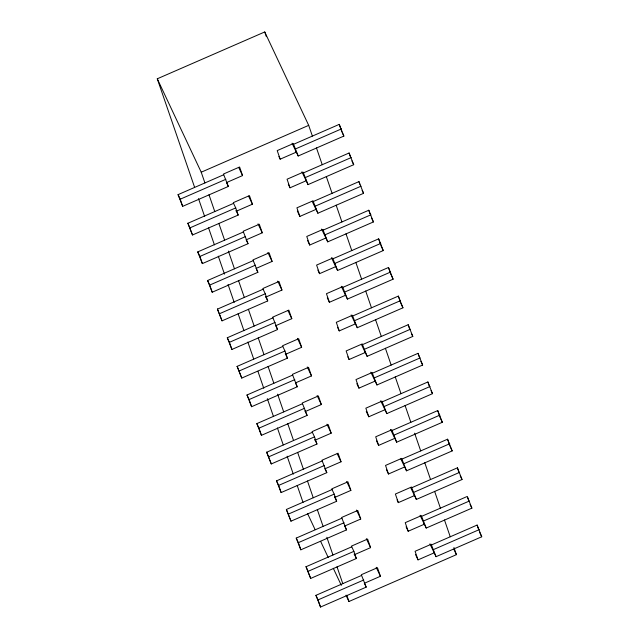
<?xml version="1.0" encoding="UTF-8"?>
<svg xmlns="http://www.w3.org/2000/svg" width="639" height="639" viewBox="0 0 639 639"><rect width="100%" height="100%" fill="white"/><g stroke="black" fill="none" stroke-linecap="round" stroke-linejoin="round"><path stroke-width="0.96" d="M194.607 187.307L157.274 78.797L264.738 31.95L308.693 125.356L312.383 136.083M204.919 182.938L201.229 172.203L308.693 125.356M223.73 174.735L228.331 186.452L182.658 206.357L178.057 194.647L223.73 174.735L223.482 174.024L239.601 166.995L242.556 175.581L226.438 182.61M298.189 155.996L293.581 144.286L339.253 124.373L343.862 136.083L298.189 155.996L296.041 151.443L296.288 152.154L280.17 159.183L278.9 156.491M182.658 206.357L180.198 199.208L225.871 179.295M295.721 148.839L341.394 128.926M187.906 223.267L233.578 203.362L233.331 202.643L249.45 195.614L252.405 204.2L236.286 211.229L236.039 210.511L238.179 215.071L192.507 234.984L187.906 223.267L192.507 234.984M308.03 184.615L303.429 172.905L349.102 152.993L353.702 164.702L308.03 184.615L301.92 171.811M190.047 227.827L235.719 207.915L233.578 203.362M305.57 177.458L351.242 157.553M288.325 184.216L290.018 187.802L306.137 180.773L305.889 180.062M243.419 231.981L248.028 243.691L202.355 263.603L197.747 251.894L243.419 231.981L243.179 231.262L259.298 224.233L262.254 232.82L246.135 239.849M317.879 213.234L313.278 201.525L358.95 181.612L363.551 193.329L317.879 213.234L315.738 208.681L315.986 209.4L299.867 216.421L297.335 211.046M202.355 263.603L199.895 256.447L245.568 236.534M315.418 206.085L361.091 186.173M253.268 260.6L257.876 272.31L212.204 292.223L207.595 280.513L253.268 260.6L253.028 259.881L269.147 252.852L272.094 261.439L255.975 268.468M327.727 241.862L323.126 230.144L368.799 210.231L373.4 221.949L327.727 241.862L321.609 229.05M212.204 292.223L209.744 285.066L255.416 265.153M325.267 234.705L370.939 214.792M307.599 240.56L309.707 245.049L325.834 238.02L325.586 237.301M217.444 309.132L263.116 289.219L262.869 288.501L278.987 281.479L281.943 290.066L265.824 297.087L265.576 296.376L267.725 300.929L222.052 320.842L217.444 309.132L222.052 320.842M337.576 270.481L332.967 258.771L378.639 238.858L383.248 250.568L337.576 270.481L335.435 265.92L335.675 266.639L319.556 273.668L317.871 270.081M219.592 313.685L265.265 293.772L263.116 289.219M335.116 263.324L380.788 243.411M272.965 317.839L277.574 329.548L231.901 349.461L227.292 337.751L272.965 317.839L272.717 317.128L288.836 310.099L291.791 318.685L275.673 325.714M347.424 299.1L342.816 287.39L388.488 267.477L393.097 279.187L347.424 299.1L345.276 294.539L345.523 295.258L329.404 302.287L327.296 297.806M231.901 349.461L229.433 342.312L275.105 322.399M344.964 291.943L390.637 272.03M237.141 366.371L282.813 346.458L282.566 345.747L298.685 338.718L301.64 347.304L285.521 354.333L285.274 353.615L287.422 358.175L241.75 378.08L237.141 366.371L241.75 378.08M357.273 327.719L352.664 316.009L398.337 296.097L402.945 307.806L357.273 327.719L351.154 314.915M239.282 370.932L284.954 351.019L282.813 346.458M354.813 320.562L400.485 300.649M337.568 327.32L339.253 330.906L355.372 323.877L355.124 323.166M292.662 375.085L297.263 386.795L251.59 406.708L246.989 394.99L292.662 375.085L292.414 374.366L308.533 367.337L311.489 375.924L295.37 382.953M367.121 356.338L362.513 344.629L408.185 324.716L412.794 336.426L367.121 356.338L364.973 351.785L365.22 352.496L349.102 359.525L347.832 356.834M251.59 406.708L249.13 399.551L294.803 379.638M364.653 349.182L410.326 329.277M302.511 403.704L307.111 415.414L261.439 435.327L256.838 423.617L302.511 403.704L302.263 402.985L318.382 395.956L321.337 404.543L305.218 411.572M376.962 384.958L372.361 373.248L418.034 353.335L422.635 365.053L376.962 384.958L374.821 380.405L375.069 381.124L358.95 388.145L356.842 383.664M261.439 435.327L258.979 428.17L304.651 408.257M374.502 377.809L420.174 357.896M266.687 452.236L312.359 432.323L312.112 431.605L328.23 424.584L331.186 433.17L315.067 440.191L314.819 439.48L316.96 444.033L271.287 463.946L266.687 452.236L271.287 463.946M386.811 413.585L382.21 401.867L427.882 381.962L432.483 393.672L386.811 413.585L380.692 400.773M268.827 456.789L314.5 436.876L312.359 432.323M384.351 406.428L430.023 386.515M366.267 411.388L368.799 416.772L384.918 409.743L384.67 409.024M322.2 460.943L326.809 472.652L281.136 492.565L276.527 480.855L322.2 460.943L321.96 460.232L338.079 453.203L341.034 461.789L324.908 468.818M396.659 442.204L392.058 430.494L437.731 410.581L442.332 422.291L396.659 442.204L394.519 437.643L394.766 438.362L378.639 445.391L376.531 440.91M281.136 492.565L278.676 485.408L324.348 465.504M394.199 435.047L439.872 415.134M286.376 509.475L332.048 489.562L331.801 488.851L347.928 481.822L350.875 490.409L334.756 497.438L334.509 496.719L336.657 501.28L290.985 521.184L286.376 509.475L290.985 521.184M406.508 470.823L401.899 459.114L447.572 439.201L452.18 450.91L406.508 470.823L400.813 458.914M288.524 514.036L334.197 494.123L332.048 489.562M404.048 463.666L449.72 443.754M386.379 469.529L388.488 474.01L404.607 466.981L404.367 466.27M341.897 518.189L346.506 529.899L300.833 549.812L296.224 538.094L341.897 518.189L341.649 517.47L357.768 510.441L360.723 519.028L344.605 526.057M416.356 499.442L411.748 487.733L457.42 467.82L462.029 479.53L416.356 499.442L414.208 494.89L414.455 495.6L398.337 502.629L397.075 499.938M300.833 549.812L298.373 542.655L344.046 522.742M413.896 492.286L459.569 472.381M306.073 566.721L351.746 546.808L351.498 546.089L367.617 539.06L370.572 547.647L354.453 554.676L354.206 553.965L356.354 558.518L310.682 578.431L306.073 566.721L310.682 578.431M426.205 528.062L421.596 516.352L467.269 496.439L471.878 508.157L426.205 528.062L424.056 523.509L424.304 524.228L408.185 531.249L406.077 526.768M308.214 571.274L353.886 551.361L351.746 546.808M423.745 520.913L469.417 501M361.594 575.427L366.195 587.137L320.522 607.05L315.922 595.34L361.594 575.427L361.347 574.709L377.465 567.688L380.421 576.274L364.302 583.295M436.054 556.689L431.445 544.971L477.117 525.066L481.726 536.776L436.054 556.689L429.935 543.877M320.522 607.05L318.062 599.893L363.735 579.98M433.585 549.532L479.258 529.619M415.502 554.492L418.034 559.876L434.153 552.847L433.905 552.128M345.987 595.229L348.942 601.515L456.406 554.66L453.946 547.511M342.073 132.289L343.862 136.083M351.921 160.908L353.702 164.702M362.121 190.286L363.551 193.329M371.61 218.147L373.4 221.949M381.108 246.007L383.248 250.568M391.308 275.393L393.097 279.187M400.797 303.253L402.945 307.806M411.364 333.39L412.794 336.426M420.853 361.251L422.635 365.053M431.053 390.637L432.483 393.672M440.543 418.497L442.332 422.291M450.04 446.357L452.18 450.91M460.24 475.736L462.029 479.53M470.088 504.355L471.878 508.157M479.577 532.215L481.726 536.776M292.071 143.184L296.288 152.154M312.183 201.325L315.986 209.4M331.457 257.669L335.675 266.639M341.306 286.288L345.523 295.258M361.426 344.429L365.22 352.496M370.852 372.154L375.069 381.124M453.874 549.276L456.406 554.66M390.541 429.392L394.766 438.362M410.661 487.533L414.455 495.6M420.087 515.258L424.304 524.228M238.754 167.514L242.556 175.581M248.603 196.133L252.405 204.2M258.028 223.858L262.254 232.82M267.877 252.477L272.094 261.439M277.725 281.096L281.943 290.066M287.997 310.61L291.791 318.685M226.549 182.65L228.331 186.452M297.423 338.335L301.64 347.304M307.271 366.962L311.489 375.924M246.239 239.897L248.028 243.691M317.12 395.581L321.337 404.543M256.447 269.275L257.876 272.31M326.96 424.2L331.186 433.17M337.232 453.714L341.034 461.789M275.784 325.754L277.574 329.548M157.274 78.797L201.229 172.203M346.657 481.439L350.875 490.409M356.506 510.058L360.723 519.028M295.482 383.001L297.263 386.795M366.355 538.685L370.572 547.647M304.971 410.861L307.111 415.414M376.203 567.304L380.421 576.274M325.019 468.858L326.809 472.652M344.717 526.097L346.506 529.899M364.414 583.343L366.195 587.137M178.057 194.647L180.198 199.208M197.747 251.894L199.895 256.447M207.595 280.513L209.744 285.066M227.292 337.751L229.433 342.312M307.527 513.5L315.131 529.667M320.626 541.345L328.23 557.504M333.302 568.287L341.338 585.348M246.989 394.99L249.13 399.551M256.838 423.617L258.979 428.17M276.527 480.855L278.676 485.408M296.224 538.094L298.373 542.655M315.922 595.34L318.062 599.893M339.253 124.373L341.713 131.53M349.102 152.993L350.332 156.571M358.95 181.612L359.869 184.296M368.799 210.231L370.029 213.809M378.639 238.858L380.796 245.112M388.488 267.477L390.948 274.634M398.337 296.097L400.493 302.359M408.185 324.716L409.727 329.189M418.034 353.335L419.264 356.913M427.882 381.962L429.416 386.427M437.731 410.581L440.191 417.738M447.572 439.201L449.728 445.463M457.42 467.82L458.962 472.293M467.58 497.334L468.499 500.017M477.117 525.066L478.659 529.531M316.457 147.905L322.232 164.702M326.297 176.524L332.08 193.329M336.146 205.151L341.929 221.949M345.995 233.77L351.777 250.568M355.843 262.389L361.626 279.187M365.692 291.009L371.475 307.806M375.54 319.628L381.315 336.433M385.389 348.255L391.164 365.053M395.237 376.874L401.012 393.672M405.078 405.493L410.861 422.291M414.607 433.178L420.71 450.91M424.775 462.732L430.558 479.538M434.624 491.359L440.407 508.157M444.472 519.978L450.247 536.776M264.738 31.95L266.367 36.671M293.581 144.286L293.333 143.567L277.214 150.596L280.17 159.183M303.429 172.905L303.182 172.187L287.063 179.216L290.018 187.802M313.278 201.525L313.03 200.814L296.911 207.835L299.867 216.421M323.126 230.144L322.879 229.433L306.76 236.462L309.707 245.049M332.967 258.771L332.727 258.052L316.601 265.081L319.556 273.668M342.816 287.39L342.568 286.671L326.449 293.7L329.404 302.287M352.664 316.009L352.416 315.291L336.298 322.32L339.253 330.906M362.513 344.629L362.265 343.91L346.146 350.939L349.102 359.525M372.361 373.248L372.114 372.537L355.995 379.566L358.95 388.145M382.21 401.867L381.962 401.156L365.843 408.185L368.799 416.772M392.058 430.494L391.811 429.775L375.692 436.804L378.639 445.391M401.899 459.114L401.659 458.395L385.533 465.424L388.488 474.01M411.748 487.733L411.5 487.014L395.381 494.043L398.337 502.629M421.596 516.352L421.349 515.641L405.23 522.662L408.185 531.249M431.445 544.971L431.197 544.26L415.078 551.289L418.034 559.876M235.719 207.915L238.179 215.071M265.265 293.772L267.725 300.929M284.954 351.019L287.422 358.175M314.5 436.876L316.96 444.033M334.197 494.123L336.657 501.28M353.886 551.361L356.354 558.518M208.993 194.759L214.768 211.557M218.834 223.378L224.616 240.176M228.363 251.063L234.465 268.795M238.531 280.617L244.314 297.423M248.379 309.244L254.162 326.042M258.228 337.863L264.003 354.661M268.076 366.482L273.851 383.28M277.598 394.167L283.7 411.899M287.766 423.721L293.549 440.519M297.614 452.34L303.397 469.146M307.463 480.967L313.246 497.765M317.311 509.587L323.094 526.384M326.841 537.271L332.943 555.003M337.009 566.825L342.784 583.623M346.785 595.252L348.942 601.515M198.505 198.633L204.672 216.557M208.57 227.883L214.416 244.865M218.306 256.183L224.481 274.115M228.051 284.491L234.217 302.423M238.115 313.741L243.954 330.722M247.852 342.049L253.699 359.03M257.916 371.299L263.763 388.28M267.334 398.664L273.5 416.588M277.398 427.914L283.237 444.896M287.135 456.214L293.301 474.146M297.199 485.464L303.038 502.454"/></g></svg>
